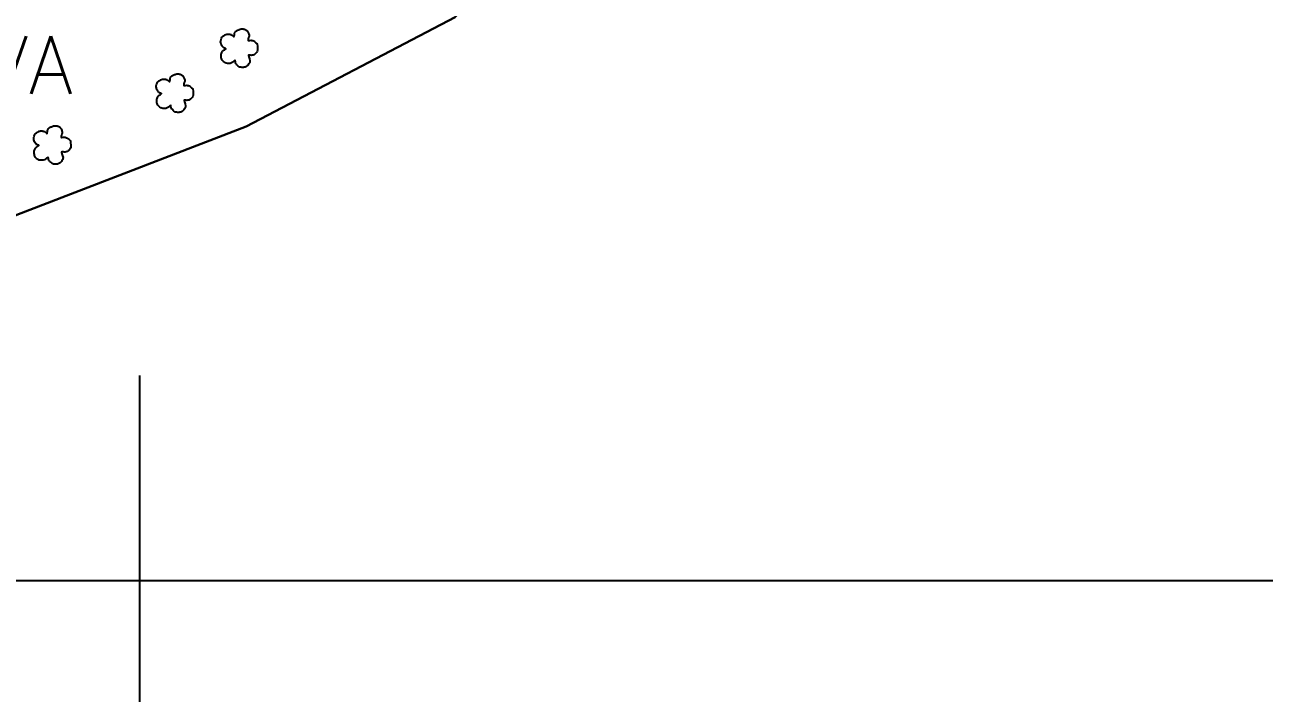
# Model space of a CAD drawing. Extents: x 730929 to 735129, y 7820181 to 7826121.
# Drawn here: x 732998 to 733558, y 7821199 to 7821501 of the extents above; entities that cross this region are included whole.
import ezdxf

# ---------------------------------------------------------------- set-up
doc = ezdxf.new("R2010")
doc.units = 0
doc.header["$MEASUREMENT"] = 0
doc.linetypes.add('LIN0', pattern=[0])
for name, color, linetype in [('0114000475', 1, 'Continuous'), ('MALHA', 8, 'Continuous'), ('RESERVA', 3, 'Continuous'), ('SIMBOLO ARVORE', 118, 'Continuous')]:
    doc.layers.add(name, color=color, linetype=linetype)
doc.layers.add('TEXTO_DIVERSOS', color=7, linetype='Continuous', lineweight=5)
doc.styles.add('Simplex', font='simplex.shx')

msp = doc.modelspace()

# ---------------------------------------------------------------- linework, layer by layer
at = {"layer": '0114000475'}
msp.add_lwpolyline([(732761.64, 7821325.35), (733098.19, 7821454.83), (733192.47, 7821504.26), (733203.96, 7821516.71), (733249.1, 7821541.32), (733267.88, 7821544.47), (733292.54, 7821556.26), (733307.45, 7821565.41), (733323.12, 7821578.14), (733350.38, 7821603.02), (733380.32, 7821631.76), (733395.75, 7821646.8), (733412.46, 7821663.43), (733432.67, 7821682.4), (733446.05, 7821695.19), (733466.33, 7821715.72), (733481.61, 7821730.38), (733498.26, 7821746.24), (733515.28, 7821763.15), (733528.77, 7821776.3), (733535.39, 7821784.51)], dxfattribs=at)
at = {"layer": 'MALHA'}
for points in [[(733050, 7821342.61), (733050, 7820849.73)], [(732909.27, 7821250), (734928.54, 7821250)]]:
    msp.add_lwpolyline(points, dxfattribs=at)
at = {"layer": 'RESERVA', "flags": 128}
msp.add_lwpolyline([(733284.87, 7821811.98), (733262.38, 7821773.37), (733250.29, 7821755.92), (733228.35, 7821725.57), (733207.4, 7821694.85), (733196.1, 7821676.47), (733173.93, 7821636.53), (733154.26, 7821597.89), (733146.21, 7821580.08), (733142.73, 7821565.81), (733144.18, 7821551.57), (733152.01, 7821540.52), (733165.63, 7821536.33), (733179.39, 7821536.02), (733194.49, 7821537.7), (733207.53, 7821539.99), (733223.78, 7821541.59), (733240.58, 7821542.43), (733250.5, 7821542.09), (733203.96, 7821516.71), (733192.47, 7821504.26), (733098.19, 7821454.83), (732761.64, 7821325.35)], dxfattribs=at)
at = {"layer": 'SIMBOLO ARVORE', "linetype": 'LIN0', "elevation": 716.76, "flags": 128}
for points in [[(733093.06, 7821484.82), (733092.61, 7821484.42), (733092.11, 7821483.97), (733091.56, 7821483.56), (733090.92, 7821483.38), (733090.27, 7821483.31), (733089.65, 7821483.34), (733089.14, 7821483.45), (733088.69, 7821483.63), (733088.29, 7821483.86), (733087.91, 7821484.15), (733087.59, 7821484.47), (733087.32, 7821484.81), (733087.14, 7821485.14), (733087.01, 7821485.5), (733086.92, 7821485.9), (733086.84, 7821486.43), (733086.8, 7821486.98), (733086.81, 7821487.5), (733086.95, 7821487.89), (733087.13, 7821488.23), (733087.33, 7821488.52), (733087.49, 7821488.78), (733087.66, 7821489.03), (733087.88, 7821489.27), (733088.3, 7821489.54), (733088.7, 7821489.8), (733088.98, 7821490.01), (733088.86, 7821490.1), (733088.6, 7821490.17), (733088.28, 7821490.24), (733088.06, 7821490.37), (733087.83, 7821490.56), (733087.59, 7821490.81), (733087.3, 7821491.18), (733087.02, 7821491.61), (733086.78, 7821492.08), (733086.66, 7821492.57), (733086.61, 7821493.08), (733086.63, 7821493.61), (733086.78, 7821494.18), (733086.99, 7821494.72), (733087.22, 7821495.19), (733087.4, 7821495.44), (733087.6, 7821495.61), (733087.84, 7821495.76), (733088.18, 7821496.01), (733088.55, 7821496.24), (733088.96, 7821496.45), (733089.36, 7821496.55), (733089.75, 7821496.59), (733090.13, 7821496.6), (733090.47, 7821496.59), (733090.79, 7821496.54), (733091.08, 7821496.47), (733091.33, 7821496.39), (733091.58, 7821496.27), (733091.82, 7821496.12), (733092.12, 7821495.8), (733092.4, 7821495.53), (733092.64, 7821495.4), (733092.75, 7821495.77), (733092.83, 7821496.27), (733092.88, 7821496.79), (733092.93, 7821497.01), (733093, 7821497.19), (733093.09, 7821497.34), (733093.25, 7821497.61), (733093.46, 7821497.87), (733093.7, 7821498.12), (733093.98, 7821498.25), (733094.29, 7821498.36), (733094.61, 7821498.45), (733094.9, 7821498.59), (733095.19, 7821498.73), (733095.49, 7821498.84), (733095.82, 7821498.9), (733096.15, 7821498.93), (733096.49, 7821498.93), (733096.81, 7821498.91), (733097.13, 7821498.87), (733097.43, 7821498.8), (733097.7, 7821498.69), (733097.96, 7821498.55), (733098.19, 7821498.39), (733098.4, 7821498.22), (733098.59, 7821498.02), (733098.76, 7821497.78), (733098.95, 7821497.48), (733099.12, 7821497.15), (733099.26, 7821496.8), (733099.38, 7821496.48), (733099.45, 7821496.13), (733099.46, 7821495.7), (733099.25, 7821495.01), (733099.07, 7821494.33), (733099, 7821493.76), (733099.36, 7821493.66), (733099.84, 7821493.69), (733100.37, 7821493.78), (733100.76, 7821493.73), (733101.14, 7821493.65), (733101.5, 7821493.51), (733101.88, 7821493.25), (733102.24, 7821492.96), (733102.56, 7821492.66), (733102.81, 7821492.53), (733103, 7821492.33), (733103.15, 7821491.99), (733103.27, 7821491.14), (733103.33, 7821490.21), (733103.31, 7821489.31), (733103.15, 7821488.79), (733102.93, 7821488.41), (733102.65, 7821488.1), (733102.4, 7821487.79), (733102.11, 7821487.53), (733101.78, 7821487.3), (733101.34, 7821487.13), (733100.88, 7821487.01), (733100.4, 7821486.94), (733099.9, 7821487.07), (733099.48, 7821487.15), (733099.2, 7821487.04), (733099.35, 7821486.3), (733099.59, 7821485.41), (733099.84, 7821484.54), (733099.82, 7821484.09), (733099.72, 7821483.75), (733099.55, 7821483.47), (733099.34, 7821483.11), (733099.09, 7821482.77), (733098.82, 7821482.45), (733098.58, 7821482.2), (733098.32, 7821481.99), (733098.03, 7821481.82), (733097.67, 7821481.69), (733097.29, 7821481.59), (733096.89, 7821481.54), (733096.5, 7821481.53), (733096.13, 7821481.56), (733095.77, 7821481.61), (733095.48, 7821481.64), (733095.2, 7821481.71), (733094.93, 7821481.85), (733094.6, 7821482.12), (733094.27, 7821482.45), (733093.96, 7821482.79), (733093.7, 7821483.06), (733093.48, 7821483.34), (733093.31, 7821483.65), (733093.25, 7821484.12), (733093.2, 7821484.57), (733093.1, 7821484.95), (733093.1, 7821484.95)], [(733064, 7821464.52), (733063.55, 7821464.13), (733063.04, 7821463.68), (733062.49, 7821463.26), (733061.85, 7821463.08), (733061.21, 7821463.01), (733060.58, 7821463.04), (733060.08, 7821463.15), (733059.63, 7821463.33), (733059.22, 7821463.57), (733058.85, 7821463.85), (733058.53, 7821464.17), (733058.26, 7821464.52), (733058.08, 7821464.84), (733057.95, 7821465.2), (733057.86, 7821465.6), (733057.77, 7821466.13), (733057.73, 7821466.68), (733057.75, 7821467.21), (733057.88, 7821467.59), (733058.07, 7821467.93), (733058.27, 7821468.22), (733058.43, 7821468.49), (733058.6, 7821468.73), (733058.82, 7821468.97), (733059.24, 7821469.24), (733059.64, 7821469.5), (733059.92, 7821469.72), (733059.8, 7821469.81), (733059.54, 7821469.87), (733059.22, 7821469.94), (733059, 7821470.07), (733058.77, 7821470.26), (733058.53, 7821470.51), (733058.24, 7821470.88), (733057.95, 7821471.31), (733057.72, 7821471.79), (733057.59, 7821472.28), (733057.54, 7821472.79), (733057.57, 7821473.31), (733057.72, 7821473.88), (733057.93, 7821474.43), (733058.16, 7821474.89), (733058.34, 7821475.14), (733058.54, 7821475.32), (733058.77, 7821475.46), (733059.11, 7821475.71), (733059.49, 7821475.95), (733059.9, 7821476.15), (733060.3, 7821476.25), (733060.69, 7821476.3), (733061.07, 7821476.31), (733061.41, 7821476.29), (733061.72, 7821476.24), (733062.01, 7821476.17), (733062.27, 7821476.09), (733062.52, 7821475.98), (733062.76, 7821475.83), (733063.05, 7821475.5), (733063.33, 7821475.23), (733063.57, 7821475.1), (733063.69, 7821475.47), (733063.77, 7821475.97), (733063.82, 7821476.49), (733063.87, 7821476.72), (733063.93, 7821476.89), (733064.03, 7821477.05), (733064.19, 7821477.31), (733064.39, 7821477.58), (733064.64, 7821477.82), (733064.92, 7821477.95), (733065.23, 7821478.06), (733065.54, 7821478.15), (733065.83, 7821478.29), (733066.13, 7821478.43), (733066.43, 7821478.54), (733066.76, 7821478.6), (733067.09, 7821478.63), (733067.43, 7821478.63), (733067.75, 7821478.62), (733068.07, 7821478.57), (733068.37, 7821478.5), (733068.64, 7821478.39), (733068.9, 7821478.26), (733069.13, 7821478.1), (733069.34, 7821477.92), (733069.53, 7821477.72), (733069.7, 7821477.48), (733069.89, 7821477.18), (733070.05, 7821476.85), (733070.2, 7821476.5), (733070.31, 7821476.18), (733070.38, 7821475.83), (733070.39, 7821475.41), (733070.19, 7821474.71), (733070.01, 7821474.03), (733069.94, 7821473.46), (733070.3, 7821473.36), (733070.78, 7821473.39), (733071.31, 7821473.48), (733071.7, 7821473.44), (733072.07, 7821473.35), (733072.43, 7821473.21), (733072.82, 7821472.95), (733073.18, 7821472.66), (733073.5, 7821472.36), (733073.75, 7821472.23), (733073.94, 7821472.03), (733074.09, 7821471.69), (733074.21, 7821470.85), (733074.27, 7821469.91), (733074.25, 7821469.01), (733074.09, 7821468.5), (733073.86, 7821468.11), (733073.59, 7821467.81), (733073.34, 7821467.49), (733073.05, 7821467.23), (733072.72, 7821467.01), (733072.28, 7821466.84), (733071.82, 7821466.71), (733071.34, 7821466.64), (733070.84, 7821466.78), (733070.42, 7821466.85), (733070.14, 7821466.75), (733070.28, 7821466), (733070.53, 7821465.12), (733070.78, 7821464.24), (733070.76, 7821463.79), (733070.66, 7821463.46), (733070.49, 7821463.17), (733070.27, 7821462.81), (733070.03, 7821462.47), (733069.76, 7821462.15), (733069.52, 7821461.9), (733069.25, 7821461.69), (733068.96, 7821461.52), (733068.61, 7821461.39), (733068.23, 7821461.3), (733067.83, 7821461.24), (733067.44, 7821461.23), (733067.06, 7821461.26), (733066.71, 7821461.31), (733066.42, 7821461.34), (733066.14, 7821461.42), (733065.87, 7821461.55), (733065.54, 7821461.83), (733065.21, 7821462.15), (733064.9, 7821462.5), (733064.64, 7821462.77), (733064.42, 7821463.04), (733064.24, 7821463.35), (733064.19, 7821463.82), (733064.14, 7821464.28), (733064.04, 7821464.65), (733064.04, 7821464.65)], [(733008.65, 7821441.13), (733008.2, 7821440.74), (733007.69, 7821440.29), (733007.14, 7821439.87), (733006.5, 7821439.7), (733005.86, 7821439.63), (733005.23, 7821439.65), (733004.73, 7821439.76), (733004.28, 7821439.94), (733003.87, 7821440.18), (733003.5, 7821440.47), (733003.18, 7821440.78), (733002.91, 7821441.13), (733002.73, 7821441.46), (733002.6, 7821441.82), (733002.51, 7821442.22), (733002.42, 7821442.75), (733002.38, 7821443.3), (733002.4, 7821443.82), (733002.53, 7821444.21), (733002.72, 7821444.54), (733002.92, 7821444.84), (733003.08, 7821445.1), (733003.25, 7821445.35), (733003.47, 7821445.58), (733003.89, 7821445.86), (733004.29, 7821446.11), (733004.57, 7821446.33), (733004.45, 7821446.42), (733004.19, 7821446.48), (733003.87, 7821446.55), (733003.65, 7821446.69), (733003.42, 7821446.87), (733003.18, 7821447.12), (733002.89, 7821447.49), (733002.6, 7821447.93), (733002.37, 7821448.4), (733002.24, 7821448.89), (733002.19, 7821449.4), (733002.22, 7821449.92), (733002.37, 7821450.5), (733002.58, 7821451.04), (733002.81, 7821451.51), (733002.99, 7821451.76), (733003.19, 7821451.93), (733003.42, 7821452.08), (733003.76, 7821452.32), (733004.14, 7821452.56), (733004.55, 7821452.76), (733004.95, 7821452.86), (733005.34, 7821452.91), (733005.72, 7821452.92), (733006.06, 7821452.9), (733006.37, 7821452.86), (733006.66, 7821452.79), (733006.92, 7821452.7), (733007.17, 7821452.59), (733007.41, 7821452.44), (733007.7, 7821452.12), (733007.98, 7821451.84), (733008.22, 7821451.71), (733008.34, 7821452.09), (733008.42, 7821452.59), (733008.47, 7821453.1), (733008.52, 7821453.33), (733008.58, 7821453.5), (733008.68, 7821453.66), (733008.84, 7821453.93), (733009.04, 7821454.19), (733009.29, 7821454.43), (733009.57, 7821454.57), (733009.88, 7821454.67), (733010.19, 7821454.77), (733010.48, 7821454.91), (733010.78, 7821455.04), (733011.08, 7821455.16), (733011.41, 7821455.22), (733011.74, 7821455.25), (733012.07, 7821455.25), (733012.4, 7821455.23), (733012.72, 7821455.19), (733013.02, 7821455.11), (733013.29, 7821455.01), (733013.55, 7821454.87), (733013.78, 7821454.71), (733013.99, 7821454.54), (733014.18, 7821454.33), (733014.35, 7821454.1), (733014.54, 7821453.8), (733014.7, 7821453.47), (733014.85, 7821453.11), (733014.96, 7821452.8), (733015.03, 7821452.44), (733015.04, 7821452.02), (733014.84, 7821451.33), (733014.66, 7821450.64), (733014.59, 7821450.07), (733014.95, 7821449.97), (733015.43, 7821450.01), (733015.96, 7821450.09), (733016.35, 7821450.05), (733016.72, 7821449.96), (733017.08, 7821449.82), (733017.47, 7821449.57), (733017.83, 7821449.28), (733018.15, 7821448.98), (733018.4, 7821448.84), (733018.59, 7821448.65), (733018.74, 7821448.3), (733018.86, 7821447.46), (733018.92, 7821446.52), (733018.9, 7821445.62), (733018.74, 7821445.11), (733018.51, 7821444.72), (733018.24, 7821444.42), (733017.99, 7821444.11), (733017.7, 7821443.84), (733017.37, 7821443.62), (733016.93, 7821443.45), (733016.47, 7821443.33), (733015.99, 7821443.25), (733015.49, 7821443.39), (733015.07, 7821443.46), (733014.79, 7821443.36), (733014.93, 7821442.62), (733015.18, 7821441.73), (733015.43, 7821440.86), (733015.41, 7821440.41), (733015.31, 7821440.07), (733015.14, 7821439.79), (733014.92, 7821439.43), (733014.68, 7821439.08), (733014.41, 7821438.77), (733014.17, 7821438.52), (733013.9, 7821438.31), (733013.61, 7821438.13), (733013.26, 7821438), (733012.88, 7821437.91), (733012.48, 7821437.86), (733012.09, 7821437.85), (733011.71, 7821437.87), (733011.36, 7821437.92), (733011.07, 7821437.96), (733010.79, 7821438.03), (733010.52, 7821438.16), (733010.19, 7821438.44), (733009.86, 7821438.77), (733009.55, 7821439.11), (733009.29, 7821439.38), (733009.07, 7821439.66), (733008.89, 7821439.97), (733008.84, 7821440.44), (733008.79, 7821440.89), (733008.69, 7821441.26), (733008.69, 7821441.26)]]:
    msp.add_lwpolyline(points, dxfattribs=at)

# ---------------------------------------------------------------- texts
at = {"layer": 'TEXTO_DIVERSOS', "linetype": 'Continuous', "style": 'Simplex'}
msp.add_text('RESERVA', height=26, dxfattribs=at).set_placement((732868.38, 7821469.67, 716.76))

doc.saveas('drawing.dxf')
